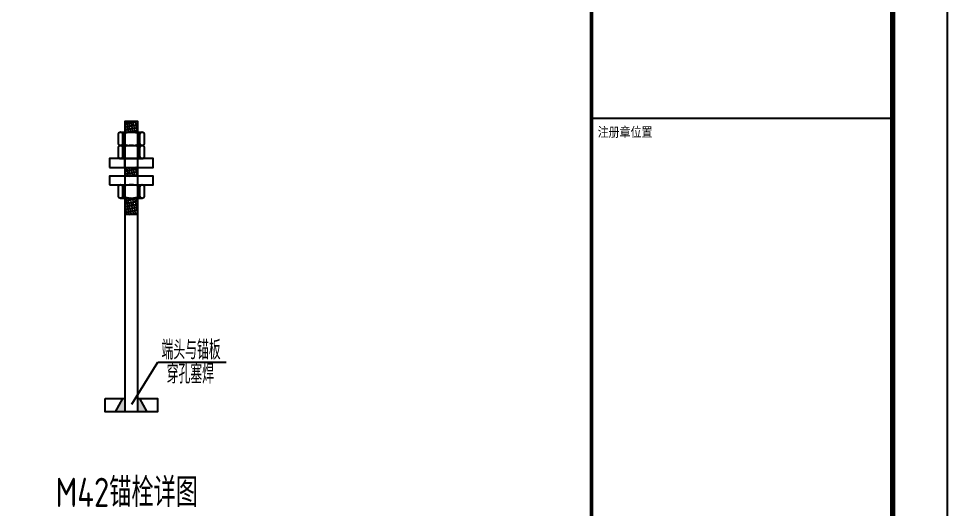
# Model space of a CAD drawing. Extents: x 9539573 to 9710259, y 1656270 to 2510207.
# Drawn here: x 9684809 to 9710259, y 2240071 to 2253519 of the extents above; entities that cross this region are included whole.
import ezdxf

# ---------------------------------------------------------------- set-up
doc = ezdxf.new("R2010")
doc.units = 0
doc.header["$LTSCALE"] = 1000
doc.header["$MEASUREMENT"] = 0
doc.layers.get('0').update_dxf_attribs({"linetype": 'CONTINUOUS'})
for name, color, linetype in [('PP-PM-TK', 7, 'CONTINUOUS'), ('PUB_TEXT', 7, 'CONTINUOUS'), ('PUB_TITLE', 4, 'CONTINUOUS'), ('一般文字', 6, 'CONTINUOUS'), ('螺栓', 15, 'CONTINUOUS')]:
    doc.layers.add(name, color=color, linetype=linetype)
doc.styles.add('_HZTXT', font='atssdeng.shx', dxfattribs={"width": 0.8, "bigfont": 'atssdchn.shx'})
doc.styles.add('TQ', font='txt.shx', dxfattribs={"width": 0.8, "bigfont": 'hztxt.shx'})
doc.styles.add('TSSD_REIN', font='atssdeng.shx', dxfattribs={"width": 0.7, "bigfont": 'atssdchn.shx'})

# ---------------------------------------------------------------- blocks, each defined once
blk = doc.blocks.new('A2 TK 2019')
at = {"layer": 'PP-PM-TK', "color": 4}
blk.add_line((7035935, 2005667), (7041435, 2005667), dxfattribs=at)
at = {"layer": 'PP-PM-TK', "color": 4, "const_width": 70}
blk.add_lwpolyline([(7035935, 2015184), (7041435, 2015184), (7041435, 1975184), (7035935, 1975184)], close=True, dxfattribs=at)
at = {"layer": 'PUB_TEXT', "color": 2, "style": 'TQ'}
blk.add_text('注册章位置', height=200, dxfattribs=at).set_placement((7036047, 2005304))

msp = doc.modelspace()

# ---------------------------------------------------------------- hatches: boundary and pattern name
at = {"layer": '螺栓'}
h = msp.add_hatch(dxfattribs=at)
h.set_pattern_fill('ANSI33', color=256, scale=25, angle=146, style=0)
h.set_pattern_definition([(191, (2343655.24, 386198.97), (15.145464, -77.9166577), []), (191, (2343608.71, 386230.35), (15.145464, -77.9166577), [39.6875, -19.84375])])
h.paths.add_polyline_path([(9687718.3, 2250702.4), (9687718.3, 2250402.3), (9688078.3, 2250402.3), (9688078.3, 2250702.4)])
h.paths.add_polyline_path([(9687718.3, 2249202.3), (9688078.3, 2249202.3), (9688078.3, 2249442.3), (9687718.3, 2249442.3), (9687718.3, 2249442.3)])
h.paths.add_polyline_path([(9688078.3, 2248602.3), (9687718.3, 2248602.3), (9687718.3, 2248151.4), (9688078.3, 2248151.4)])
h = msp.add_hatch(color=256, dxfattribs=at)
h.paths.add_polyline_path([(9687718.3, 2243107.9), (9687668.3, 2243107.9), (9687460.4, 2242747.9), (9687718.3, 2242747.9)])
h.paths.add_polyline_path([(9688078.3, 2242747.9), (9688336.1, 2242747.9), (9688128.3, 2243107.9), (9688078.3, 2243107.9)])

# ---------------------------------------------------------------- linework, layer by layer
at = {"layer": 'PUB_TITLE'}
msp.add_lwpolyline([(9598809.4, 2203569.9), (9710259.4, 2203569.9), (9710259.4, 2266569.9), (9598809.4, 2266569.9)], close=True, dxfattribs=at)
at = {"layer": 'PUB_TITLE', "const_width": 150}
msp.add_lwpolyline([(9602559.4, 2205069.9), (9708759.4, 2205069.9), (9708759.4, 2265069.9), (9602559.4, 2265069.9)], close=True, dxfattribs=at)
at = {"layer": '一般文字', "color": 7}
for p, q in [((9687912.9, 2242954.6, -1778.2), (9688627.3, 2244103.8, -1778.2)), ((9688627.3, 2244103.8, -1778.2), (9690498.8, 2244103.8, -1778.2))]:
    msp.add_line(p, q, dxfattribs=at)
at = {"layer": '螺栓'}
for p, q in [((9687666.9, 2250087.3), (9687666.9, 2250357.3)), ((9688129.6, 2250087.3), (9688129.6, 2250357.3)), ((9687666.9, 2249727.3), (9687666.9, 2249997.3)), ((9688129.6, 2249727.3), (9688129.6, 2249997.3)), ((9687666.9, 2248647.3), (9687666.9, 2248917.3)), ((9688129.6, 2248647.3), (9688129.6, 2248917.3)), ((9687460.4, 2242747.9), (9687668.3, 2243107.9)), ((9688336.1, 2242747.9), (9688128.3, 2243107.9))]:
    msp.add_line(p, q, dxfattribs=at)
for points in [[(9688078.3, 2242747.9), (9688078.3, 2250702.4), (9687718.3, 2250702.4), (9687718.3, 2242747.9)], [(9687602.6, 2250402.3), (9688193.9, 2250402.3)], [(9687602.6, 2250402.3), (9688193.9, 2250402.3)], [(9687718.3, 2249442.3), (9687718.3, 2250402.3)], [(9688078.3, 2249442.3), (9688078.3, 2250402.3)], [(9687602.6, 2250042.3), (9688193.9, 2250042.3)], [(9687602.6, 2250042.3), (9688193.9, 2250042.3)], [(9687602.6, 2250042.3), (9688193.9, 2250042.3)], [(9687666.9, 2250042.3), (9687602.6, 2250042.3)], [(9687602.6, 2249682.3), (9688193.9, 2249682.3)], [(9687666.9, 2249682.3), (9687602.6, 2249682.3)], [(9687602.6, 2248962.3), (9688193.9, 2248962.3)], [(9687718.3, 2248602.3), (9687718.3, 2248962.3)], [(9688078.3, 2248602.3), (9688078.3, 2248962.3)], [(9687602.6, 2248602.3), (9688193.9, 2248602.3)], [(9687666.9, 2248602.3), (9687602.6, 2248602.3)], [(9688078.3, 2248151.4), (9687718.3, 2248151.4)], [(9687178.3, 2243107.9), (9687718.3, 2243107.9)], [(9688078.3, 2243107.9), (9688618.3, 2243107.9), (9688618.3, 2242747.9), (9687178.3, 2242747.9), (9687178.3, 2243107.9)]]:
    msp.add_lwpolyline(points, dxfattribs=at)
for points in [[(9688258.3, 2250087.3), (9688258.3, 2250357.3, 0.6997338), (9688129.6, 2250357.3, 0.1944855), (9687666.9, 2250357.3, 0.6997338), (9687538.3, 2250357.3), (9687538.3, 2250087.3, 0.6997338), (9687666.9, 2250087.3, 0.1944855), (9688129.6, 2250087.3, 0.6997338)], [(9688258.3, 2249727.3), (9688258.3, 2249997.3, 0.6997338), (9688129.6, 2249997.3, 0.1944855), (9687666.9, 2249997.3, 0.6997338), (9687538.3, 2249997.3), (9687538.3, 2249727.3, 0.6997338), (9687666.9, 2249727.3, 0.1944855), (9688129.6, 2249727.3, 0.6997338)], [(9688258.3, 2248647.3), (9688258.3, 2248917.3, 0.6997338), (9688129.6, 2248917.3, 0.1944855), (9687666.9, 2248917.3, 0.6997338), (9687538.3, 2248917.3), (9687538.3, 2248647.3, 0.6997338), (9687666.9, 2248647.3, 0.1944855), (9688129.6, 2248647.3, 0.6997338)]]:
    msp.add_lwpolyline(points, format="xyb", close=True, dxfattribs=at)
for points in [[(9687298.3, 2249442.3), (9688498.3, 2249442.3), (9688498.3, 2249682.3), (9687298.3, 2249682.3)], [(9687298.3, 2248962.3), (9688498.3, 2248962.3), (9688498.3, 2249202.3), (9687298.3, 2249202.3)]]:
    msp.add_lwpolyline(points, close=True, dxfattribs=at)

# ---------------------------------------------------------------- block references
at = {"xscale": 1.5, "yscale": 1.5, "zscale": 1.5}
msp.add_blockref('A2 TK 2019', (-853393.4, -757705.8), dxfattribs=at)

# ---------------------------------------------------------------- texts
at = {"layer": '一般文字', "color": 7, "style": 'TSSD_REIN', "width": 0.65}
for s, p in [('端头与锚板', (9688724.6, 2244178.8, -1778.2)), ('穿孔塞焊', (9688866, 2243519.9, -1778.2))]:
    msp.add_text(s, height=525, dxfattribs=at).set_placement(p)
at = {"layer": '一般文字', "color": 2, "style": '_HZTXT', "width": 0.8}
msp.add_text('M42锚栓详图', height=800, dxfattribs=at).set_placement((9685820.5, 2240138.7))

doc.saveas('drawing.dxf')
